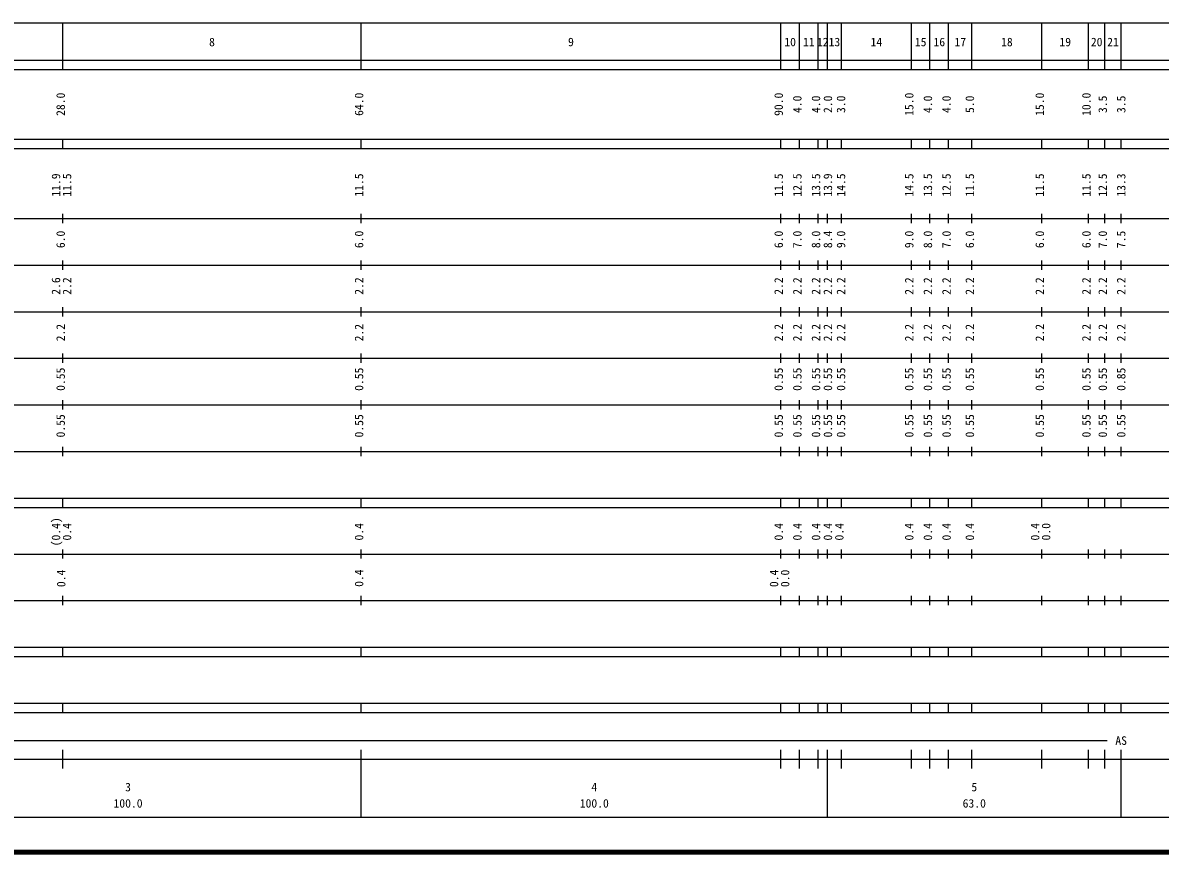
# Model space of a CAD drawing. Units: millimetres on the paper, enlarged 1000 times. Extents: x 40000 to 680000, y 20000 to 380000.
# Drawn here: x 295417 to 539385, y 20000 to 198000 of the extents above; entities that cross this region are included whole.
import ezdxf
from ezdxf.enums import TextEntityAlignment as Align

# ---------------------------------------------------------------- set-up
doc = ezdxf.new("R2010")
doc.units = ezdxf.units.MM
doc.header["$LTSCALE"] = 1000
doc.layers.add('M-TTL', color=2, linetype='Continuous', lineweight=140)
doc.layers.add('M-TTL-BAND', color=7, linetype='Continuous', lineweight=25)
doc.styles.add('ＭＳ ゴシック', font='')
doc.styles.get('ＭＳ ゴシック').set_extended_font_data('MS Gothic')

msp = doc.modelspace()

# ---------------------------------------------------------------- linework, layer by layer
at = {"layer": 'M-TTL'}
msp.add_line((40000, 20000), (680000, 20000), dxfattribs=at)
at = {"layer": 'M-TTL-BAND'}
for p, q in [((68000, 198000), (579000, 198000)), ((304000, 188000), (304000, 198000)), ((368000, 188000), (368000, 198000)), ((458000, 188000), (458000, 198000)), ((462000, 188000), (462000, 198000)), ((466000, 188000), (466000, 198000)), ((468000, 188000), (468000, 198000)), ((471000, 188000), (471000, 198000)), ((486000, 188000), (486000, 198000)), ((490000, 188000), (490000, 198000)), ((494000, 188000), (494000, 198000)), ((499000, 188000), (499000, 198000)), ((514000, 188000), (514000, 198000)), ((524000, 188000), (524000, 198000)), ((527500, 188000), (527500, 198000)), ((531000, 188000), (531000, 198000)), ((40000, 190000), (579000, 190000)), ((40000, 188000), (579000, 188000)), ((40000, 173000), (579000, 173000)), ((40000, 171000), (579000, 171000)), ((304000, 171000), (304000, 173000)), ((368000, 171000), (368000, 173000)), ((458000, 171000), (458000, 173000)), ((462000, 171000), (462000, 173000)), ((466000, 171000), (466000, 173000)), ((468000, 171000), (468000, 173000)), ((471000, 171000), (471000, 173000)), ((486000, 171000), (486000, 173000)), ((490000, 171000), (490000, 173000)), ((494000, 171000), (494000, 173000)), ((499000, 171000), (499000, 173000)), ((514000, 171000), (514000, 173000)), ((524000, 171000), (524000, 173000)), ((527500, 171000), (527500, 173000)), ((531000, 171000), (531000, 173000)), ((304000, 155000), (304000, 157000)), ((368000, 155000), (368000, 157000)), ((458000, 155000), (458000, 157000)), ((462000, 155000), (462000, 157000)), ((466000, 155000), (466000, 157000)), ((468000, 155000), (468000, 157000)), ((471000, 155000), (471000, 157000)), ((486000, 155000), (486000, 157000)), ((490000, 155000), (490000, 157000)), ((494000, 155000), (494000, 157000)), ((499000, 155000), (499000, 157000)), ((514000, 155000), (514000, 157000)), ((524000, 155000), (524000, 157000)), ((527500, 155000), (527500, 157000)), ((531000, 155000), (531000, 157000)), ((40000, 156000), (579000, 156000)), ((304000, 145000), (304000, 147000)), ((368000, 145000), (368000, 147000)), ((458000, 145000), (458000, 147000)), ((462000, 145000), (462000, 147000)), ((466000, 145000), (466000, 147000)), ((468000, 145000), (468000, 147000)), ((471000, 145000), (471000, 147000)), ((486000, 145000), (486000, 147000)), ((490000, 145000), (490000, 147000)), ((494000, 145000), (494000, 147000)), ((499000, 145000), (499000, 147000)), ((514000, 145000), (514000, 147000)), ((524000, 145000), (524000, 147000)), ((527500, 145000), (527500, 147000)), ((531000, 145000), (531000, 147000)), ((46000, 146000), (579000, 146000)), ((304000, 135000), (304000, 137000)), ((368000, 135000), (368000, 137000)), ((458000, 135000), (458000, 137000)), ((462000, 135000), (462000, 137000)), ((466000, 135000), (466000, 137000)), ((468000, 135000), (468000, 137000)), ((471000, 135000), (471000, 137000)), ((486000, 135000), (486000, 137000)), ((490000, 135000), (490000, 137000)), ((494000, 135000), (494000, 137000)), ((499000, 135000), (499000, 137000)), ((514000, 135000), (514000, 137000)), ((524000, 135000), (524000, 137000)), ((527500, 135000), (527500, 137000)), ((531000, 135000), (531000, 137000)), ((52000, 136000), (579000, 136000)), ((304000, 125000), (304000, 127000)), ((368000, 125000), (368000, 127000)), ((458000, 125000), (458000, 127000)), ((462000, 125000), (462000, 127000)), ((466000, 125000), (466000, 127000)), ((468000, 125000), (468000, 127000)), ((471000, 125000), (471000, 127000)), ((486000, 125000), (486000, 127000)), ((490000, 125000), (490000, 127000)), ((494000, 125000), (494000, 127000)), ((499000, 125000), (499000, 127000)), ((514000, 125000), (514000, 127000)), ((524000, 125000), (524000, 127000)), ((527500, 125000), (527500, 127000)), ((531000, 125000), (531000, 127000)), ((46000, 126000), (579000, 126000)), ((52000, 116000), (579000, 116000)), ((304000, 115000), (304000, 117000)), ((368000, 115000), (368000, 117000)), ((458000, 115000), (458000, 117000)), ((462000, 115000), (462000, 117000)), ((466000, 115000), (466000, 117000)), ((468000, 115000), (468000, 117000)), ((471000, 115000), (471000, 117000)), ((486000, 115000), (486000, 117000)), ((490000, 115000), (490000, 117000)), ((494000, 115000), (494000, 117000)), ((499000, 115000), (499000, 117000)), ((514000, 115000), (514000, 117000)), ((524000, 115000), (524000, 117000)), ((527500, 115000), (527500, 117000)), ((531000, 115000), (531000, 117000)), ((46000, 106000), (579000, 106000)), ((304000, 105000), (304000, 107000)), ((368000, 105000), (368000, 107000)), ((458000, 105000), (458000, 107000)), ((462000, 105000), (462000, 107000)), ((466000, 105000), (466000, 107000)), ((468000, 105000), (468000, 107000)), ((471000, 105000), (471000, 107000)), ((486000, 105000), (486000, 107000)), ((490000, 105000), (490000, 107000)), ((494000, 105000), (494000, 107000)), ((499000, 105000), (499000, 107000)), ((514000, 105000), (514000, 107000)), ((524000, 105000), (524000, 107000)), ((527500, 105000), (527500, 107000)), ((531000, 105000), (531000, 107000)), ((40000, 96000), (579000, 96000)), ((304000, 94000), (304000, 96000)), ((368000, 94000), (368000, 96000)), ((458000, 94000), (458000, 96000)), ((462000, 94000), (462000, 96000)), ((466000, 94000), (466000, 96000)), ((468000, 94000), (468000, 96000)), ((471000, 94000), (471000, 96000)), ((486000, 94000), (486000, 96000)), ((490000, 94000), (490000, 96000)), ((494000, 94000), (494000, 96000)), ((499000, 94000), (499000, 96000)), ((514000, 94000), (514000, 96000)), ((524000, 94000), (524000, 96000)), ((527500, 94000), (527500, 96000)), ((531000, 94000), (531000, 96000)), ((40000, 94000), (579000, 94000)), ((49000, 84000), (579000, 84000)), ((304000, 83000), (304000, 85000)), ((368000, 83000), (368000, 85000)), ((458000, 83000), (458000, 85000)), ((462000, 83000), (462000, 85000)), ((466000, 83000), (466000, 85000)), ((468000, 83000), (468000, 85000)), ((471000, 83000), (471000, 85000)), ((486000, 83000), (486000, 85000)), ((490000, 83000), (490000, 85000)), ((494000, 83000), (494000, 85000)), ((499000, 83000), (499000, 85000)), ((514000, 83000), (514000, 85000)), ((524000, 83000), (524000, 85000)), ((527500, 83000), (527500, 85000)), ((531000, 83000), (531000, 85000)), ((40000, 74000), (579000, 74000)), ((304000, 73000), (304000, 75000)), ((368000, 73000), (368000, 75000)), ((458000, 73000), (458000, 75000)), ((462000, 73000), (462000, 75000)), ((466000, 73000), (466000, 75000)), ((468000, 73000), (468000, 75000)), ((471000, 73000), (471000, 75000)), ((486000, 73000), (486000, 75000)), ((490000, 73000), (490000, 75000)), ((494000, 73000), (494000, 75000)), ((499000, 73000), (499000, 75000)), ((514000, 73000), (514000, 75000)), ((524000, 73000), (524000, 75000)), ((527500, 73000), (527500, 75000)), ((531000, 73000), (531000, 75000)), ((40000, 64000), (579000, 64000)), ((304000, 62000), (304000, 64000)), ((368000, 62000), (368000, 64000)), ((458000, 62000), (458000, 64000)), ((462000, 62000), (462000, 64000)), ((466000, 62000), (466000, 64000)), ((468000, 62000), (468000, 64000)), ((471000, 62000), (471000, 64000)), ((486000, 62000), (486000, 64000)), ((490000, 62000), (490000, 64000)), ((494000, 62000), (494000, 64000)), ((499000, 62000), (499000, 64000)), ((514000, 62000), (514000, 64000)), ((524000, 62000), (524000, 64000)), ((527500, 62000), (527500, 64000)), ((531000, 62000), (531000, 64000)), ((40000, 62000), (579000, 62000)), ((40000, 52000), (579000, 52000)), ((304000, 50000), (304000, 52000)), ((368000, 50000), (368000, 52000)), ((458000, 50000), (458000, 52000)), ((462000, 50000), (462000, 52000)), ((466000, 50000), (466000, 52000)), ((468000, 50000), (468000, 52000)), ((471000, 50000), (471000, 52000)), ((486000, 50000), (486000, 52000)), ((490000, 50000), (490000, 52000)), ((494000, 50000), (494000, 52000)), ((499000, 50000), (499000, 52000)), ((514000, 50000), (514000, 52000)), ((524000, 50000), (524000, 52000)), ((527500, 50000), (527500, 52000)), ((531000, 50000), (531000, 52000)), ((40000, 50000), (579000, 50000)), ((71000, 44000), (528000, 44000)), ((304000, 38000), (304000, 42000)), ((368000, 27500), (368000, 42000)), ((458000, 38000), (458000, 42000)), ((462000, 38000), (462000, 42000)), ((466000, 38000), (466000, 42000)), ((468000, 27500), (468000, 42000)), ((471000, 38000), (471000, 42000)), ((486000, 38000), (486000, 42000)), ((490000, 38000), (490000, 42000)), ((494000, 38000), (494000, 42000)), ((499000, 38000), (499000, 42000)), ((514000, 38000), (514000, 42000)), ((524000, 38000), (524000, 42000)), ((527500, 38000), (527500, 42000)), ((531000, 27500), (531000, 42000)), ((40000, 40000), (579000, 40000)), ((68000, 27500), (579000, 27500))]:
    msp.add_line(p, q, dxfattribs=at)

# ---------------------------------------------------------------- texts
at = {"layer": 'M-TTL-BAND', "style": 'ＭＳ ゴシック'}
for s, p in [('8', (336000, 192405)), ('9', (413000, 192405)), ('10', (460000, 192405)), ('11', (464000, 192405)), ('12', (467000, 192405)), ('13', (469500, 192405)), ('14', (478500, 192405)), ('15', (488000, 192405)), ('16', (492000, 192405)), ('17', (496500, 192405)), ('18', (506500, 192405)), ('19', (519000, 192405)), ('20', (525750, 192405)), ('21', (529250, 192405)), ('AS', (531000, 42500)), ('3', (318000, 32523)), ('4', (418000, 32523)), ('5', (499500, 32523)), ('100.0', (318000, 29033)), ('100.0', (418000, 29033)), ('63.0', (499500, 29033))]:
    msp.add_text(s, height=1833, dxfattribs=at).set_placement(p, align=Align.BOTTOM_CENTER)
for s, p in [('28.0', (305000, 180500)), ('64.0', (369000, 180500)), ('90.0', (459000, 180500)), ('4.0', (463000, 180500)), ('4.0', (467000, 180500)), ('2.0', (469558, 180500)), ('3.0', (472370, 180500)), ('15.0', (487000, 180500)), ('4.0', (491000, 180500)), ('4.0', (495000, 180500)), ('5.0', (500000, 180500)), ('15.0', (515000, 180500)), ('10.0', (525000, 180500)), ('3.5', (528500, 180500)), ('3.5', (532467, 180500)), ('11.9', (304000, 163174)), ('11.5', (306370, 163174)), ('11.5', (369000, 163174)), ('11.5', (459000, 163174)), ('12.5', (463000, 163174)), ('13.5', (467000, 163174)), ('13.9', (469558, 163174)), ('14.5', (472370, 163174)), ('14.5', (487000, 163174)), ('13.5', (491000, 163174)), ('12.5', (495000, 163174)), ('11.5', (500000, 163174)), ('11.5', (515000, 163174)), ('11.5', (525000, 163174)), ('12.5', (528500, 163174)), ('13.3', (532467, 163174)), ('6.0', (305000, 151500)), ('6.0', (369000, 151500)), ('6.0', (459000, 151500)), ('7.0', (463000, 151500)), ('8.0', (467000, 151500)), ('8.4', (469558, 151500)), ('9.0', (472370, 151500)), ('9.0', (487000, 151500)), ('8.0', (491000, 151500)), ('7.0', (495000, 151500)), ('6.0', (500000, 151500)), ('6.0', (515000, 151500)), ('6.0', (525000, 151500)), ('7.0', (528500, 151500)), ('7.5', (532467, 151500)), ('2.6', (304000, 141500)), ('2.2', (306370, 141500)), ('2.2', (369000, 141500)), ('2.2', (459000, 141500)), ('2.2', (463000, 141500)), ('2.2', (467000, 141500)), ('2.2', (469558, 141500)), ('2.2', (472370, 141500)), ('2.2', (487000, 141500)), ('2.2', (491000, 141500)), ('2.2', (495000, 141500)), ('2.2', (500000, 141500)), ('2.2', (515000, 141500)), ('2.2', (525000, 141500)), ('2.2', (528500, 141500)), ('2.2', (532467, 141500)), ('2.2', (305000, 131500)), ('2.2', (369000, 131500)), ('2.2', (459000, 131500)), ('2.2', (463000, 131500)), ('2.2', (467000, 131500)), ('2.2', (469558, 131500)), ('2.2', (472370, 131500)), ('2.2', (487000, 131500)), ('2.2', (491000, 131500)), ('2.2', (495000, 131500)), ('2.2', (500000, 131500)), ('2.2', (515000, 131500)), ('2.2', (525000, 131500)), ('2.2', (528500, 131500)), ('2.2', (532467, 131500)), ('0.55', (305000, 121500)), ('0.55', (369000, 121500)), ('0.55', (459000, 121500)), ('0.55', (463000, 121500)), ('0.55', (467000, 121500)), ('0.55', (469558, 121500)), ('0.55', (472370, 121500)), ('0.55', (487000, 121500)), ('0.55', (491000, 121500)), ('0.55', (495000, 121500)), ('0.55', (500000, 121500)), ('0.55', (515000, 121500)), ('0.55', (525000, 121500)), ('0.55', (528500, 121500)), ('0.85', (532467, 121500)), ('0.55', (305000, 111500)), ('0.55', (369000, 111500)), ('0.55', (459000, 111500)), ('0.55', (463000, 111500)), ('0.55', (467000, 111500)), ('0.55', (469558, 111500)), ('0.55', (472370, 111500)), ('0.55', (487000, 111500)), ('0.55', (491000, 111500)), ('0.55', (495000, 111500)), ('0.55', (500000, 111500)), ('0.55', (515000, 111500)), ('0.55', (525000, 111500)), ('0.55', (528500, 111500)), ('0.55', (532467, 111500)), ('(0.4)', (304000, 88764)), ('0.4', (306370, 88764)), ('0.4', (369000, 88764)), ('0.4', (459000, 88764)), ('0.4', (463000, 88764)), ('0.4', (467000, 88764)), ('0.4', (469558, 88764)), ('0.4', (472000, 88764)), ('0.4', (487000, 88764)), ('0.4', (491000, 88764)), ('0.4', (495000, 88764)), ('0.4', (500000, 88764)), ('0.4', (514000, 88764)), ('0.0', (516354, 88778)), ('0.4', (305111, 78764)), ('0.4', (369002, 78821)), ('0.4', (458000, 78764)), ('0.0', (460370, 78764))]:
    msp.add_text(s, height=1833, rotation=90, dxfattribs=at).set_placement(p, align=Align.BOTTOM_CENTER)

doc.saveas('drawing.dxf')
